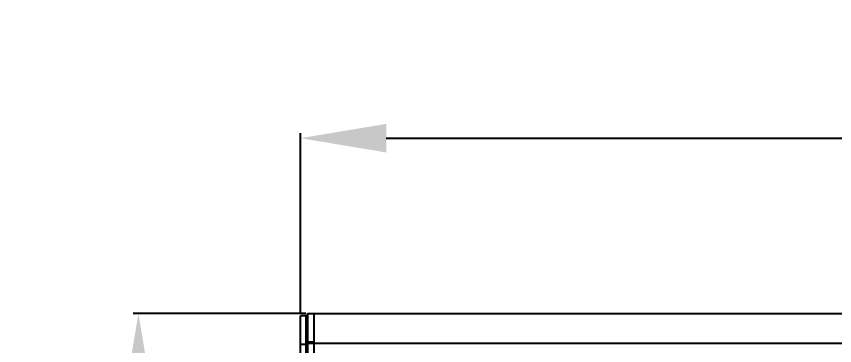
# Model space of a CAD drawing. Header units: millimetres. Extents: x 2890 to 3977, y 86 to 903.
# Drawn here: x 2890 to 3061.8, y 833.3 to 902.6 of the extents above; entities that cross this region are included whole.
import ezdxf

# ---------------------------------------------------------------- set-up
doc = ezdxf.new("R2010")
doc.units = ezdxf.units.MM
for name, color, linetype in [('00_COMPONENTS', 7, 'Continuous'), ('05_ALL_CURVES', 7, 'Continuous'), ('DIM', 2, 'Continuous')]:
    doc.layers.add(name, color=color, linetype=linetype)
doc.styles.get("Standard").update_dxf_attribs({"font": 'simsun.ttc'})
doc.dimstyles.get("Standard").update_dxf_attribs({"dimscale": 6, "dimtxt": 3, "dimasz": 3, "dimexe": 0.18, "dimexo": 0.0625, "dimgap": 0.8, "dimtad": 1, "dimtoh": 1, "dimdec": 1, "dimzin": 0, "dimdsep": 46, "dimtxsty": 'Standard', "dimcen": 0.09, "dimclrd": 256, "dimclre": 256, "dimclrt": 256, "dimadec": 0, "dimazin": 2, "dimtfac": 1, "dimtdec": 1, "dimtofl": 0, "dimtmove": 0, "dimatfit": 3, "dimfxl": 1, "dimtolj": 1, "dimtzin": 0, "dimarcsym": 0})

# ---------------------------------------------------------------- blocks, each defined once
blk = doc.blocks.new('*D41')
at = {"layer": 'Defpoints', "color": 0}
for p in [(3279.64, 876.94), (2949.64, 839.59), (3279.64, 839.59)]:
    blk.add_point(p, dxfattribs=at)
at = {"layer": 'DIM', "lineweight": -2}
for p, q in [((2949.64, 839.96), (2949.64, 878.02)), ((3279.64, 839.96), (3279.64, 878.02)), ((2967.64, 876.94), (3261.64, 876.94))]:
    blk.add_line(p, q, dxfattribs=at)
at = {"layer": 'DIM'}
for points in [[(2967.64, 879.94), (2967.64, 873.94), (2949.64, 876.94)], [(3261.64, 873.94), (3261.64, 879.94), (3279.64, 876.94)]]:
    blk.add_solid(points, dxfattribs=at)
at = {"layer": 'DIM', "insert": (3114.64, 890.74), "char_height": 18, "attachment_point": 5}
blk.add_mtext('\\A1;330.0', dxfattribs=at)
blk = doc.blocks.new('*D42')
at = {"layer": 'Defpoints', "color": 0}
for p in [(2951.14, 840.09), (2915.63, 701.09), (2934.64, 701.09)]:
    blk.add_point(p, dxfattribs=at)
at = {"layer": 'DIM', "lineweight": -2}
for p, q in [((2950.77, 840.09), (2914.55, 840.09)), ((2915.63, 822.09), (2915.63, 719.09)), ((2934.27, 701.09), (2914.55, 701.09))]:
    blk.add_line(p, q, dxfattribs=at)
at = {"layer": 'DIM'}
for points in [[(2918.63, 822.09), (2912.63, 822.09), (2915.63, 840.09)], [(2912.63, 719.09), (2918.63, 719.09), (2915.63, 701.09)]]:
    blk.add_solid(points, dxfattribs=at)
at = {"layer": 'DIM', "insert": (2901.83, 770.59), "char_height": 18, "attachment_point": 5, "rotation": 90}
blk.add_mtext('\\A1;139.0', dxfattribs=at)

msp = doc.modelspace()

# ---------------------------------------------------------------- linework, layer by layer
at = {"layer": '00_COMPONENTS', "color": 3, "linetype": 'Continuous'}
for p, q in [((2951.14, 834.09), (2951.14, 840.09)), ((2951.14, 840.09), (3278.14, 840.09)), ((2952.49, 710.09), (2952.49, 840.09)), ((2949.64, 703.59), (2949.64, 839.59)), ((2951.09, 711.59), (2951.09, 838.59)), ((2951.09, 833.89), (3278.19, 833.89)), ((2952.49, 834.09), (2951.14, 834.09))]:
    msp.add_line(p, q, dxfattribs=at)
at = {"layer": '00_COMPONENTS', "color": 7, "linetype": 'Continuous'}
for p, q in [((2950.84, 839.59), (2949.64, 839.59)), ((2950.84, 710.59), (2950.84, 839.59)), ((2950.84, 833.59), (2949.64, 833.59)), ((2952.49, 834.05), (2951.14, 834.05)), ((2952.29, 833.89), (2952.29, 834.09))]:
    msp.add_line(p, q, dxfattribs=at)
at = {"layer": '05_ALL_CURVES', "color": 40, "linetype": 'Continuous'}
msp.add_line((2951.09, 840.09), (2951.09, 710.09), dxfattribs=at)

# ---------------------------------------------------------------- dimensions: what is measured, and where the dimension line sits
at = {"layer": 'DIM'}
dim = msp.add_linear_dim(base=(3279.64, 876.94), p1=(2949.64, 839.59), p2=(3279.64, 839.59), dimstyle='Standard', dxfattribs=at)
dim.commit()
dim.dimension.update_dxf_attribs({"geometry": '*D41', "text_midpoint": (3114.64, 890.74)})
dim = msp.add_linear_dim(base=(2915.63, 701.09), p1=(2951.14, 840.09), p2=(2934.64, 701.09), angle=90, dimstyle='Standard', dxfattribs=at)
dim.commit()
dim.dimension.update_dxf_attribs({"geometry": '*D42', "text_midpoint": (2901.83, 770.59)})

doc.saveas('drawing.dxf')
